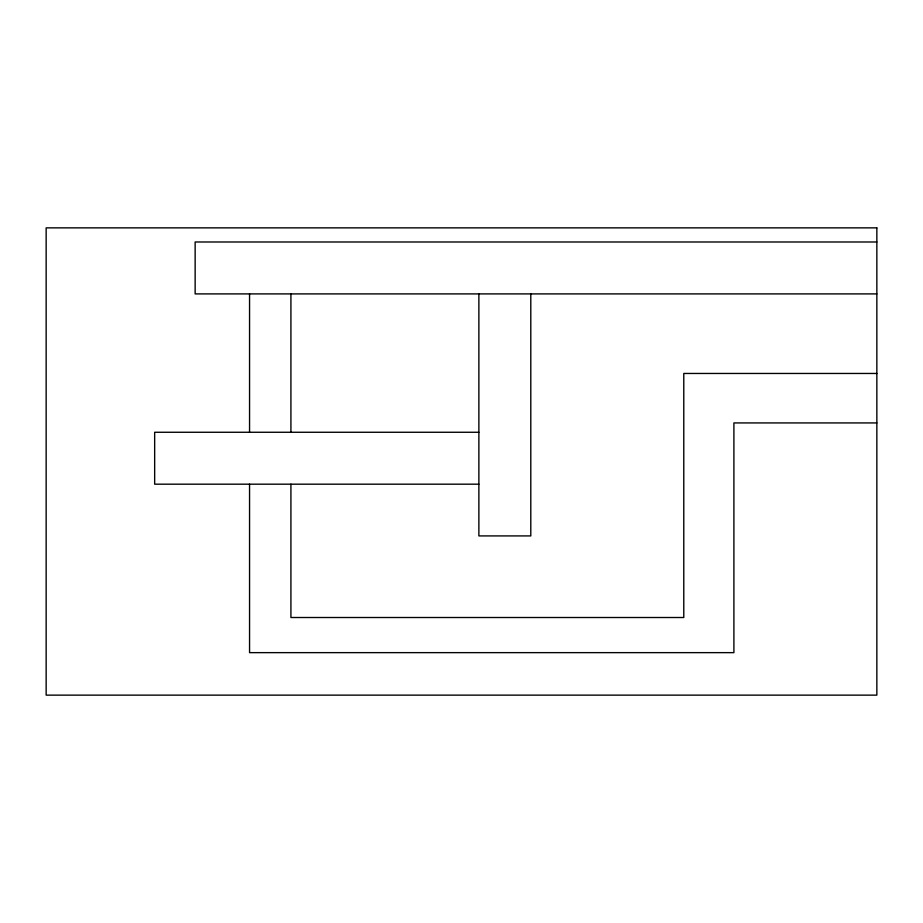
<?xml version="1.0" encoding="UTF-8"?>
<svg xmlns="http://www.w3.org/2000/svg" width="923" height="923" viewBox="0 0 923 923"><rect width="100%" height="100%" fill="white"/><g stroke="black" fill="none" stroke-linecap="round" stroke-linejoin="round"><path stroke-width="1.38" d="M876.85 241.988L195.145 241.988L195.145 293.906L876.85 293.906M876.85 373.457L683.781 373.457L683.781 617.51L290.918 617.51L290.918 484.183M876.85 422.93L733.9 422.93L733.9 652.642L249.556 652.642L249.556 484.183M478.875 432.264L154.66 432.264L154.66 484.183L478.875 484.183M530.794 293.906L530.794 535.917L478.875 535.917L478.875 293.906M290.918 293.906L290.918 432.264M249.556 293.906L249.556 432.264M876.85 227.866L46.15 227.866L46.15 695.134L876.85 695.134L876.85 227.866"/></g></svg>
